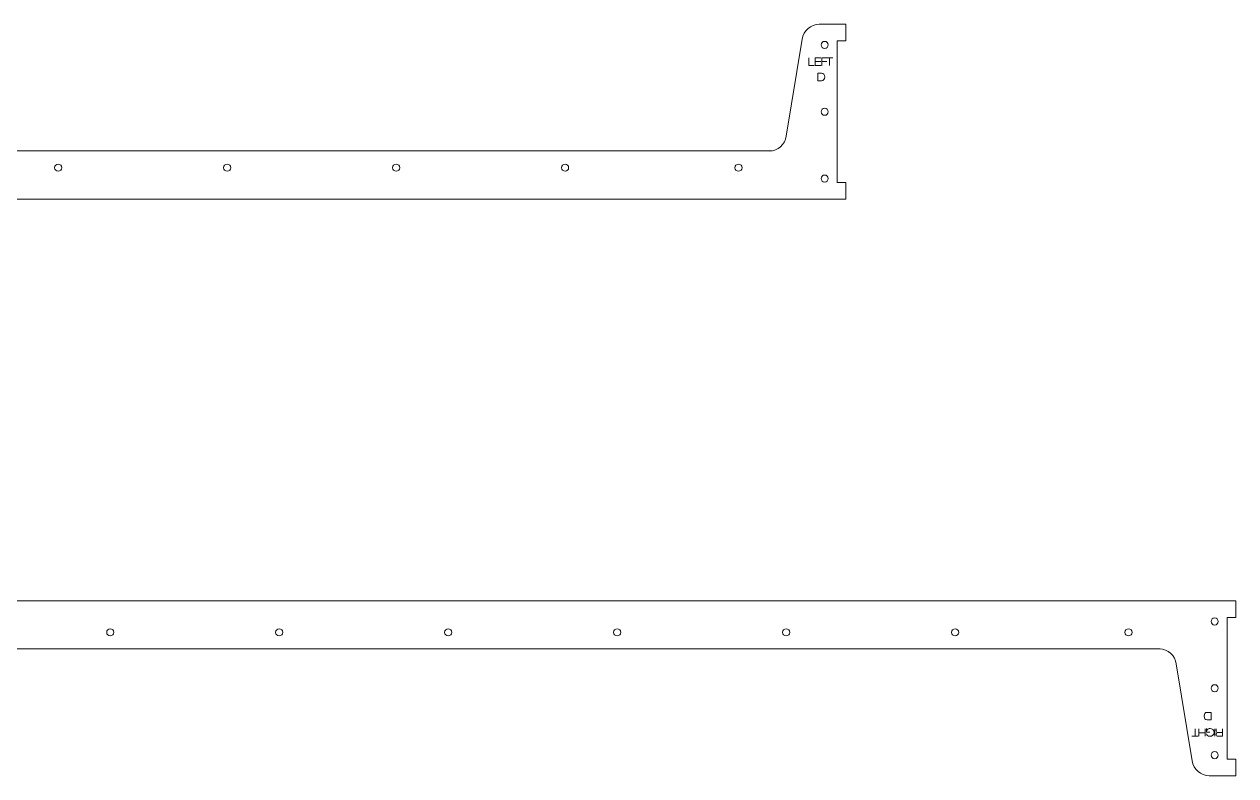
# Model space of a CAD drawing. Header units: millimetres. Extents: x -728 to 244, y -347 to 320.
# Drawn here: x -244.9 to 142.4, y -347.3 to -106.9 of the extents above; entities that cross this region are included whole.
import ezdxf

# ---------------------------------------------------------------- set-up
doc = ezdxf.new("R2010")
doc.units = ezdxf.units.MM
for name, color, linetype, lineweight, true_color in [('New Left D arm', 1, 'CONTINUOUS', 0, 0xff0000), ('New Left D arm text', 5, 'CONTINUOUS', 0, 0x0000ff), ('New Right D arm', 1, 'CONTINUOUS', 0, 0xff0000), ('New Rigth D arm text', 5, 'CONTINUOUS', 0, 0x0000ff)]:
    doc.layers.add(name, color=color, linetype=linetype, lineweight=lineweight, true_color=true_color)

msp = doc.modelspace()

# ---------------------------------------------------------------- linework, layer by layer
at = {"layer": 'New Left D arm', "color": 1, "true_color": 0xff0000}
for p, q in [((-559.02, -147.48), (-5.93, -147.42)), ((-168.22, -162.9), (-534.6, -162.91)), ((-168.22, -162.9), (17.73, -162.91))]:
    msp.add_line(p, q, dxfattribs=at)
for points in [[(17.73, -162.91), (17.73, -157.55), (15.01, -157.55), (15.01, -112.27), (17.73, -112.27), (17.73, -106.91), (9.23, -106.91)], [(3.81, -111.67), (-1.27, -142.72)], [(11, -114.67), (11, -114.67)], [(11, -136.05), (11, -136.05)], [(-234, -153.93), (-234, -153.93)], [(-179.99, -153.93), (-179.99, -153.93)], [(-125.98, -153.93), (-125.98, -153.93)], [(-71.98, -153.93), (-71.98, -153.93)], [(-16.55, -153.94), (-16.55, -153.94)], [(11, -157.43), (11, -157.43)]]:
    msp.add_lwpolyline(points, dxfattribs=at)
for points in [[(9.23, -106.91), (6.59, -106.91), (4.16, -109.05), (3.81, -111.67)], [(9.86, -113.53), (9.86, -112.9), (10.37, -112.39), (11, -112.39)], [(11, -114.67), (10.37, -114.67), (9.86, -114.16), (9.86, -113.53)], [(11, -112.39), (11.63, -112.39), (12.14, -112.9), (12.14, -113.53)], [(12.14, -113.53), (12.14, -114.16), (11.63, -114.67), (11, -114.67)], [(9.86, -134.91), (9.86, -134.28), (10.37, -133.77), (11, -133.77)], [(11, -136.05), (10.37, -136.05), (9.86, -135.54), (9.86, -134.91)], [(11, -133.77), (11.63, -133.77), (12.14, -134.28), (12.14, -134.91)], [(12.14, -134.91), (12.14, -135.54), (11.63, -136.05), (11, -136.05)], [(-1.27, -142.72), (-1.61, -145.34), (-4.05, -147.48), (-6.69, -147.48)], [(-235.14, -152.8), (-235.14, -152.17), (-234.63, -151.66), (-234, -151.66)], [(-234, -153.93), (-234.63, -153.93), (-235.14, -153.42), (-235.14, -152.8)], [(-234, -151.66), (-233.37, -151.66), (-232.86, -152.17), (-232.86, -152.8)], [(-232.86, -152.8), (-232.86, -153.42), (-233.37, -153.93), (-234, -153.93)], [(-181.13, -152.8), (-181.13, -152.17), (-180.62, -151.66), (-179.99, -151.66)], [(-179.99, -153.93), (-180.62, -153.93), (-181.13, -153.42), (-181.13, -152.8)], [(-179.99, -151.66), (-179.36, -151.66), (-178.85, -152.17), (-178.85, -152.8)], [(-178.85, -152.8), (-178.85, -153.42), (-179.36, -153.93), (-179.99, -153.93)], [(-127.12, -152.8), (-127.12, -152.17), (-126.61, -151.66), (-125.98, -151.66)], [(-125.98, -153.93), (-126.61, -153.93), (-127.12, -153.42), (-127.12, -152.8)], [(-125.98, -151.66), (-125.35, -151.66), (-124.84, -152.17), (-124.84, -152.8)], [(-124.84, -152.8), (-124.84, -153.42), (-125.35, -153.93), (-125.98, -153.93)], [(-73.12, -152.8), (-73.12, -152.17), (-72.61, -151.66), (-71.98, -151.66)], [(-71.98, -153.93), (-72.61, -153.93), (-73.12, -153.42), (-73.12, -152.8)], [(-71.98, -151.66), (-71.35, -151.66), (-70.84, -152.17), (-70.84, -152.8)], [(-70.84, -152.8), (-70.84, -153.42), (-71.35, -153.93), (-71.98, -153.93)], [(-17.69, -152.8), (-17.69, -152.17), (-17.18, -151.66), (-16.55, -151.66)], [(-16.55, -153.94), (-17.18, -153.94), (-17.69, -153.42), (-17.69, -152.8)], [(-16.55, -151.66), (-15.92, -151.66), (-15.41, -152.17), (-15.41, -152.8)], [(-15.41, -152.8), (-15.41, -153.42), (-15.92, -153.94), (-16.55, -153.94)], [(9.86, -156.29), (9.86, -155.66), (10.37, -155.15), (11, -155.15)], [(11, -157.43), (10.37, -157.43), (9.86, -156.92), (9.86, -156.29)], [(11, -155.15), (11.63, -155.15), (12.14, -155.66), (12.14, -156.29)], [(12.14, -156.29), (12.14, -156.92), (11.63, -157.43), (11, -157.43)]]:
    msp.add_open_spline(points, degree=3, dxfattribs=at)
at = {"layer": 'New Left D arm text', "color": 5, "true_color": 0x0000ff}
for points in [[(7.67, -120.14), (5.96, -120.14), (5.96, -117.7)], [(9.82, -120.14), (7.9, -120.14), (7.9, -117.7), (9.8, -117.7)], [(7.9, -118.83), (9.72, -118.83)], [(10.03, -120.14), (10.03, -117.7), (11.74, -117.7)], [(10.03, -118.83), (11.64, -118.83)], [(11.48, -117.7), (13.58, -117.7)], [(12.53, -120.14), (12.53, -117.7)], [(8.84, -122.55), (10.01, -122.55)], [(10.01, -124.97), (8.84, -124.97), (8.84, -122.55), (8.84, -122.55)]]:
    msp.add_lwpolyline(points, dxfattribs=at)
for points in [[(10.01, -122.55), (10.68, -122.55), (11.02, -123.04), (11.02, -123.76)], [(11.02, -123.76), (11.02, -124.48), (10.68, -124.97), (10.01, -124.97)]]:
    msp.add_open_spline(points, degree=3, dxfattribs=at)
at = {"layer": 'New Right D arm', "color": 1, "true_color": 0xff0000}
for p, q in [((142.39, -291.34), (-409.94, -291.34)), ((-434.36, -306.76), (118.23, -306.77))]:
    msp.add_line(p, q, dxfattribs=at)
for points in [[(142.39, -291.34), (142.39, -296.7), (139.67, -296.7), (139.67, -341.98), (142.39, -341.98), (142.39, -347.34), (133.89, -347.34)], [(135.66, -296.82), (135.66, -296.82)], [(-217.36, -300.31), (-217.36, -300.31)], [(-163.36, -300.31), (-163.36, -300.31)], [(-109.34, -300.31), (-109.34, -300.31)], [(-55.33, -300.31), (-55.33, -300.31)], [(-1.32, -300.31), (-1.32, -300.31)], [(52.68, -300.31), (52.68, -300.31)], [(108.11, -300.31), (108.11, -300.31)], [(128.48, -342.58), (123.39, -311.52)], [(135.66, -318.2), (135.66, -318.2)], [(135.66, -339.58), (135.66, -339.58)]]:
    msp.add_lwpolyline(points, dxfattribs=at)
for points in [[(135.66, -296.82), (135.03, -296.82), (134.52, -297.33), (134.52, -297.96)], [(134.52, -297.96), (134.52, -298.59), (135.03, -299.1), (135.66, -299.1)], [(136.8, -297.96), (136.8, -297.33), (136.29, -296.82), (135.66, -296.82)], [(135.66, -299.1), (136.29, -299.1), (136.8, -298.59), (136.8, -297.96)], [(-217.36, -300.31), (-217.99, -300.31), (-218.5, -300.82), (-218.5, -301.45)], [(-218.5, -301.45), (-218.5, -302.08), (-217.99, -302.59), (-217.36, -302.59)], [(-216.22, -301.45), (-216.22, -300.82), (-216.73, -300.31), (-217.36, -300.31)], [(-217.36, -302.59), (-216.73, -302.59), (-216.22, -302.08), (-216.22, -301.45)], [(-163.36, -300.31), (-163.99, -300.31), (-164.5, -300.82), (-164.5, -301.45)], [(-164.5, -301.45), (-164.5, -302.08), (-163.99, -302.59), (-163.36, -302.59)], [(-162.22, -301.45), (-162.22, -300.82), (-162.73, -300.31), (-163.36, -300.31)], [(-163.36, -302.59), (-162.73, -302.59), (-162.22, -302.08), (-162.22, -301.45)], [(-109.34, -300.31), (-109.97, -300.31), (-110.48, -300.82), (-110.48, -301.45)], [(-110.48, -301.45), (-110.48, -302.08), (-109.97, -302.59), (-109.34, -302.59)], [(-108.2, -301.45), (-108.2, -300.82), (-108.71, -300.31), (-109.34, -300.31)], [(-109.34, -302.59), (-108.71, -302.59), (-108.2, -302.08), (-108.2, -301.45)], [(-55.33, -300.31), (-55.96, -300.31), (-56.47, -300.82), (-56.47, -301.45)], [(-56.47, -301.45), (-56.47, -302.08), (-55.96, -302.59), (-55.33, -302.59)], [(-54.19, -301.45), (-54.19, -300.82), (-54.7, -300.31), (-55.33, -300.31)], [(-55.33, -302.59), (-54.7, -302.59), (-54.19, -302.08), (-54.19, -301.45)], [(-1.32, -300.31), (-1.95, -300.31), (-2.46, -300.82), (-2.46, -301.45)], [(-2.46, -301.45), (-2.46, -302.08), (-1.95, -302.59), (-1.32, -302.59)], [(-0.18, -301.45), (-0.18, -300.82), (-0.69, -300.31), (-1.32, -300.31)], [(-1.32, -302.59), (-0.69, -302.59), (-0.18, -302.08), (-0.18, -301.45)], [(52.68, -300.31), (52.05, -300.31), (51.54, -300.82), (51.54, -301.45)], [(51.54, -301.45), (51.54, -302.08), (52.05, -302.59), (52.68, -302.59)], [(53.82, -301.45), (53.82, -300.82), (53.31, -300.31), (52.68, -300.31)], [(52.68, -302.59), (53.31, -302.59), (53.82, -302.08), (53.82, -301.45)], [(108.11, -300.31), (107.48, -300.31), (106.97, -300.82), (106.97, -301.45)], [(106.97, -301.45), (106.97, -302.08), (107.48, -302.59), (108.11, -302.59)], [(109.25, -301.45), (109.25, -300.82), (108.74, -300.31), (108.11, -300.31)], [(108.11, -302.59), (108.74, -302.59), (109.25, -302.08), (109.25, -301.45)], [(123.39, -311.52), (123.05, -308.9), (120.61, -306.76), (117.97, -306.76)], [(135.66, -318.2), (135.03, -318.2), (134.52, -318.71), (134.52, -319.34)], [(134.52, -319.34), (134.52, -319.97), (135.03, -320.48), (135.66, -320.48)], [(136.8, -319.34), (136.8, -318.71), (136.29, -318.2), (135.66, -318.2)], [(135.66, -320.48), (136.29, -320.48), (136.8, -319.97), (136.8, -319.34)], [(135.66, -339.58), (135.03, -339.58), (134.52, -340.09), (134.52, -340.72)], [(134.52, -340.72), (134.52, -341.35), (135.03, -341.86), (135.66, -341.86)], [(136.8, -340.72), (136.8, -340.09), (136.29, -339.58), (135.66, -339.58)], [(135.66, -341.86), (136.29, -341.86), (136.8, -341.35), (136.8, -340.72)], [(133.89, -347.34), (131.25, -347.34), (128.82, -345.19), (128.48, -342.58)]]:
    msp.add_open_spline(points, degree=3, dxfattribs=at)
at = {"layer": 'New Rigth D arm text', "color": 5, "true_color": 0x0000ff}
for points in [[(133.3, -327.05), (134.48, -327.05), (134.48, -329.47), (134.48, -329.47)], [(129.41, -332.31), (129.41, -334.68)], [(130.57, -334.7), (130.57, -332.31)], [(132.62, -332.31), (132.62, -334.7)], [(134.11, -333.38), (132.99, -333.38), (132.99, -332.25)], [(134.48, -329.47), (133.3, -329.47)], [(135.73, -334.7), (135.73, -332.31)], [(138.1, -332.31), (138.1, -334.7), (136.79, -334.7)], [(130.41, -334.7), (128.35, -334.7)], [(132.62, -333.59), (130.57, -333.59)], [(136.7, -333.48), (136.7, -333.47), (138.1, -333.46)]]:
    msp.add_lwpolyline(points, dxfattribs=at)
for points in [[(132.29, -328.26), (132.29, -327.54), (132.63, -327.05), (133.3, -327.05)], [(133.3, -329.47), (132.63, -329.47), (132.29, -328.98), (132.29, -328.26)], [(132.99, -333.38), (133.02, -333.1), (133.07, -332.98), (133.07, -332.98)], [(133.07, -332.98), (133.24, -332.43), (133.7, -332.2), (134.2, -332.2)], [(134.2, -332.2), (134.88, -332.2), (135.44, -332.66), (135.44, -333.45)], [(136.17, -332.97), (136.17, -332.88), (136.16, -332.4), (136.12, -332.31)], [(136.7, -333.47), (136.33, -333.47), (136.17, -333.3), (136.17, -332.97)], [(134.2, -334.7), (133.45, -334.7), (133.11, -334.37), (133.02, -333.9)], [(135.44, -333.45), (135.44, -334.24), (134.88, -334.7), (134.2, -334.7)], [(136.13, -334.04), (136.13, -333.82), (136.28, -333.5), (136.7, -333.48)], [(136.79, -334.7), (136.31, -334.7), (136.13, -334.47), (136.13, -334.04)]]:
    msp.add_open_spline(points, degree=3, dxfattribs=at)

doc.saveas('drawing.dxf')
